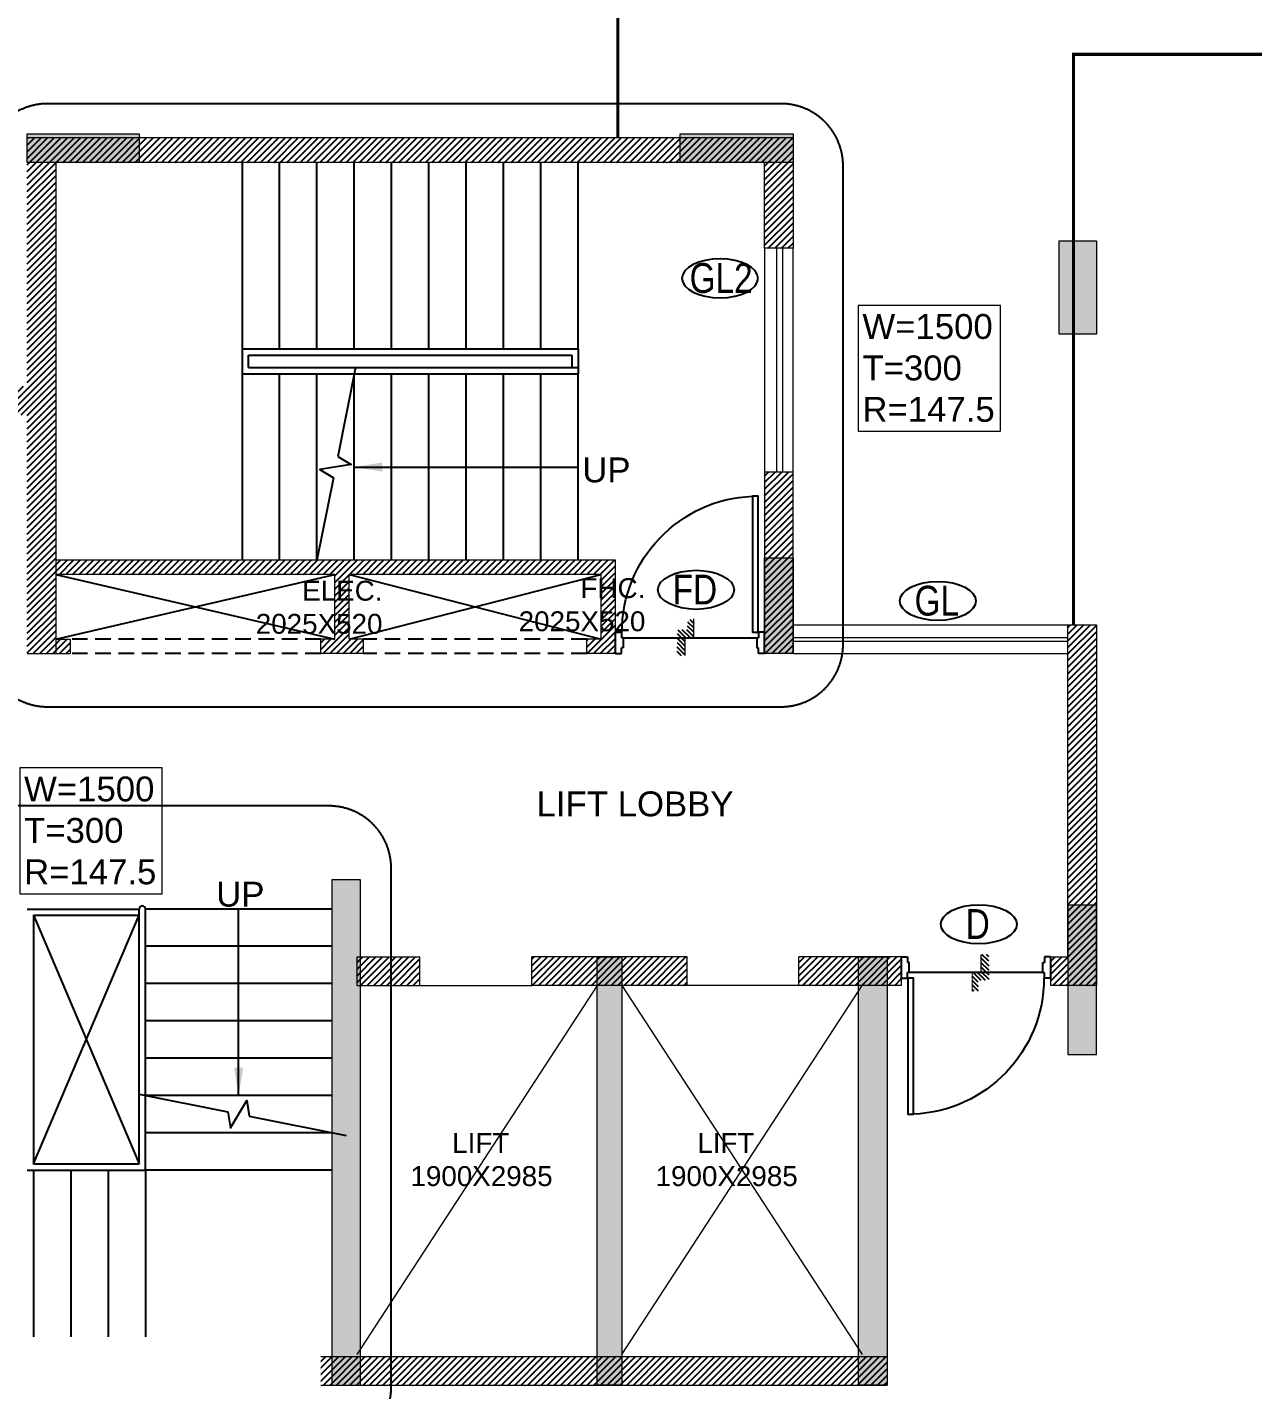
# Model space of a CAD drawing. Header units: millimetres. Extents: x 1363246 to 1691641, y -112430 to 78417.
# Drawn here: x 1419292 to 1429149, y 56468 to 67428 of the extents above; entities that cross this region are included whole.
import ezdxf
from ezdxf.enums import TextEntityAlignment as Align

# ---------------------------------------------------------------- set-up
doc = ezdxf.new("R2010")
doc.units = ezdxf.units.MM
doc.header["$LTSCALE"] = 500
doc.header["$MEASUREMENT"] = 0
doc.linetypes.add('CENTER', pattern=[2, 1.25, -0.25, 0.25, -0.25])
doc.linetypes.add('HIDDEN', pattern=[0.375, 0.25, -0.125])
doc.layers.get('Defpoints').update_dxf_attribs({"lineweight": 0})
for name, color, linetype, true_color in [('A-TAG', 7, 'Continuous', 0xef00ef), ('RAILING', 7, 'Continuous', 0xadadad), ('STAIR', 7, 'Continuous', 0x3f4f7f)]:
    doc.layers.add(name, color=color, linetype=linetype, true_color=true_color)
for name, color, linetype in [('AHC-A-FURNITURE', 2, 'Continuous'), ('COLUMN', 1, 'Continuous'), ('CUTOUT', 8, 'HIDDEN'), ('DOOR', 8, 'Continuous'), ('Drop', 143, 'Continuous'), ('TEXT -RM MM', 181, 'Continuous'), ('TEXT-DW-NO', 7, 'Continuous'), ('TEXT-RM NAME', 6, 'Continuous')]:
    doc.layers.add(name, color=color, linetype=linetype)
for name, color, linetype, lineweight in [('CILL', 8, 'Continuous', 13), ('TEXT-COMMON AREA', 7, 'Continuous', 20), ('TILE', 252, 'Continuous', 13), ('Wall', 2, 'Continuous', 15), ('WIN', 144, 'Continuous', 15)]:
    doc.layers.add(name, color=color, linetype=linetype, lineweight=lineweight)
doc.styles.add('ARIAL', font='arial.ttf')
doc.styles.add('simplex', font='simplex.shx')
doc.styles.get("Standard").update_dxf_attribs({"font": 'arial.ttf'})
doc.dimstyles.get("Standard").update_dxf_attribs({"dimscale": 75, "dimtxt": 2, "dimasz": 1.5, "dimexe": 1, "dimexo": 0.5, "dimgap": 0.5, "dimtad": 0, "dimdec": 0, "dimrnd": 5, "dimzin": 0, "dimdsep": 46, "dimtxsty": 'Standard', "dimblk": 'ARCHTICK', "dimcen": 1, "dimdle": 1, "dimclrd": 256, "dimclre": 256, "dimclrt": 256, "dimadec": 0, "dimazin": 0, "dimtfac": 1, "dimtdec": 0, "dimtofl": 0, "dimtmove": 2, "dimatfit": 3, "dimfxl": 0, "dimtolj": 1, "dimtzin": 0, "dimlwd": -1, "dimlwe": -1, "dimarcsym": 0})
pattern_1 = [(45, (1155400.446, 428164.736), (-26.5165043, 26.5165043), [])]

# ---------------------------------------------------------------- blocks, each defined once
blk = doc.blocks.new('A$C26E901EB')
at = {"layer": 'Drop'}
h = blk.add_hatch(dxfattribs=at)
h.set_pattern_fill('ANSI31', color=256, scale=8, angle=720, style=0)
h.set_pattern_definition([(315, (5609.332, 22815.355), (17.960512, 17.960512), [])])
h.paths.add_polyline_path([(84, 209), (84, 259), (133, 259), (133, 144), (63, 144), (0, 144), (0, 209)])
h.paths.add_polyline_path([(63, 144), (63, 0), (0, 0), (0, 144)])
h.paths.add_polyline_path([(133, 293), (133, 259), (84, 259), (84, 293)])
at = {"layer": 'Drop', "const_width": 10, "elevation": 0}
blk.add_lwpolyline([(133, 298), (133, 144), (63, 144), (63, 0)], dxfattribs=at)
blk = doc.blocks.new('DOOR 1050')
at = {"layer": 'DOOR', "ltscale": 100}
for p, q in [((0, 1022), (-154.3, 1022)), ((-154.3, 1022), (-154.3, 977.8)), ((0, 1022), (0, 977.8)), ((-154.3, 977.8), (-113.1, 977.8)), ((-113.1, 965.4), (-113.1, 977.8)), ((-113.1, 965.4), (-41.1, 965.4)), ((-113.1, 965.4), (-113.1, -1.4)), ((-41.1, 965.4), (-41.1, 977.8)), ((0, 977.8), (-41.1, 977.8)), ((-154.3, -58), (-154.3, -13.8)), ((-154.3, -13.8), (-113.1, -13.8)), ((0, -58), (-154.3, -58)), ((-113.1, -1.4), (-41.1, -1.4)), ((-113.1, -1.4), (-113.1, -13.8)), ((-41.1, -1.4), (-41.1, -13.8)), ((0, -13.8), (-41.1, -13.8)), ((0, -58), (0, -13.8))]:
    blk.add_line(p, q, dxfattribs=at)
blk.add_lwpolyline([(-153.9, -11.3), (-1139.7, -11.3), (-1139.7, 29.9), (-153.9, 29.9)], close=True, dxfattribs=at)
at = {"layer": 'DOOR', "linetype": 'Continuous'}
blk.add_arc((-153.9, -11.3), 985.8, 90, 177.60806, dxfattribs=at)
at = {"layer": 'TEXT -RM MM', "linetype": 'Continuous', "xscale": -0.9000000000003879, "yscale": 0.9000000000003879, "zscale": 0.9000000000003879, "rotation": 90}
blk.add_blockref('A$C26E901EB', (16.6, 574.6, 0.4), dxfattribs=at)
at = {"layer": 'Defpoints', "ltscale": 100, "style": 'simplex', "width": 0.8}
blk.add_attdef('D1050', (-414.4, 165), '', height=102.9, rotation=180, dxfattribs=at)
blk = doc.blocks.new('TAG')
at = {"linetype": 'Continuous', "extrusion": (0, 0, -1)}
blk.add_ellipse((0, 0), major_axis=(319, 0), ratio=0.512885, dxfattribs=at)
at = {"width": 0.8}
blk.add_attdef('TAG', text='', height=177, dxfattribs=at).set_placement((9, 2), align=Align.MIDDLE_CENTER)
blk = doc.blocks.new('_ArchTick')
at = {"color": 0, "linetype": 'ByBlock', "const_width": 0.15}
blk.add_lwpolyline([(-0.5, -0.5), (0.5, 0.5)], dxfattribs=at)

msp = doc.modelspace()

# ---------------------------------------------------------------- hatches: boundary and pattern name
at = {"layer": 'AHC-A-FURNITURE', "ltscale": 50, "true_color": 0xff0000}
h = msp.add_hatch(dxfattribs=at)
h.set_pattern_fill('ANSI31', color=1, scale=300)
h.set_pattern_definition(pattern_1)
h.paths.add_polyline_path([(1419522.4, 66340.1), (1425222.4, 66340.1), (1425222.4, 65650.2), (1425452.4, 65650.2), (1425452.4, 66540.1), (1419292.4, 66540.1), (1419292.4, 64540.3), (1384202.4, 64540.3), (1384202.4, 66570.1), (1378042.4, 66570.1), (1378042.4, 65650.2), (1378272.4, 65650.2), (1378272.4, 66340.1), (1383971.9, 66340.1), (1383971.9, 62390.3), (1384202.4, 62390.3), (1384202.4, 64310.3), (1419292.4, 64310.3), (1419292.4, 62390.3), (1419522.4, 62390.3)])
h = msp.add_hatch(dxfattribs=at)
h.set_pattern_fill('ANSI31', color=1, scale=300)
h.set_pattern_definition(pattern_1)
h.paths.add_polyline_path([(1425452.4, 63850.2), (1425222.4, 63850.2), (1425222.4, 62390.3), (1425452.4, 62390.3)])
at = {"layer": 'AHC-A-FURNITURE', "ltscale": 50, "true_color": 0x0000ff}
h = msp.add_hatch(dxfattribs=at)
h.set_pattern_fill('ANSI31', color=5, scale=300)
h.set_pattern_definition(pattern_1)
h.paths.add_polyline_path([(1424022.4, 63140.3), (1419522.4, 63140.3), (1419522.4, 63025.4), (1419522.9, 63025.3), (1421767.4, 63025.3), (1421767.4, 62505.3), (1421652.4, 62505.3), (1421652.4, 62390.3), (1421997.4, 62390.3), (1421997.4, 62505.3), (1421881.2, 62505.3), (1421882.4, 62505.6), (1421882.4, 63025.3), (1423907.4, 63025.3), (1423907.4, 62505.3), (1423792.4, 62505.3), (1423792.4, 62390.3), (1424022.4, 62390.3), (1424022.4, 62561.7)])
at = {"layer": 'AHC-A-FURNITURE', "ltscale": 50, "true_color": 0xff0000}
h = msp.add_hatch(dxfattribs=at)
h.set_pattern_fill('ANSI31', color=1, scale=300)
h.set_pattern_definition(pattern_1)
h.paths.add_polyline_path([(1427892.4, 62620.3), (1427662.4, 62620.3), (1427662.4, 59950.3), (1427522.4, 59950.3), (1427522.4, 59778.9), (1427522.4, 59720.3), (1427892.4, 59720.3)])
at = {"layer": 'AHC-A-FURNITURE', "ltscale": 50, "true_color": 0x0000ff}
h = msp.add_hatch(dxfattribs=at)
h.set_pattern_fill('ANSI31', color=5, scale=300)
h.set_pattern_definition(pattern_1)
h.paths.add_polyline_path([(1419637.4, 62505.3), (1419522.4, 62505.3), (1419522.4, 62390.3), (1419637.4, 62390.3)])
at = {"layer": 'AHC-A-FURNITURE', "ltscale": 50, "true_color": 0xff0000}
h = msp.add_hatch(dxfattribs=at)
h.set_pattern_fill('ANSI31', color=1, scale=300)
h.set_pattern_definition(pattern_1)
h.paths.add_polyline_path([(1422451.2, 59950.3), (1421942.4, 59950.3), (1421942.4, 59720.3), (1422451.2, 59720.3)])
h.paths.add_polyline_path([(1424598.7, 59950.3), (1423351.2, 59950.3), (1423351.2, 59720.3), (1424598.7, 59720.3)])
h.paths.add_polyline_path([(1426322.4, 59950.3), (1425498.7, 59950.3), (1425498.7, 59720.3), (1426322.4, 59720.3)])
h = msp.add_hatch(dxfattribs=at)
h.set_pattern_fill('ANSI31', color=1, scale=300)
h.set_pattern_definition(pattern_1)
h.paths.add_polyline_path([(1426207.4, 56735.1), (1420542.4, 56735.1), (1420542.4, 56505.1), (1426207.4, 56505.1)])
at = {"layer": 'COLUMN', "lineweight": 20, "true_color": 0x969696}
for points in [[(1419292.4, 66340.1), (1419292.4, 66570.1), (1420192.4, 66570.1), (1420192.4, 66340.1)], [(1424542.4, 66340.1), (1424542.4, 66570.1), (1425452.4, 66570.1), (1425452.4, 66340.1)], [(1427892.4, 64960.4), (1427592.4, 64960.4), (1427592.4, 65710.4), (1427892.4, 65710.4)], [(1425222.4, 63160.3), (1425452.4, 63160.3), (1425452.4, 62390.3), (1425222.4, 62390.3)], [(1421972.4, 60570.3), (1421742.4, 60570.3), (1421742.4, 56505.1), (1421972.4, 56505.1)], [(1427662.4, 59165.4), (1427892.4, 59165.4), (1427892.4, 60365.4), (1427662.4, 60365.4)], [(1423874.9, 59950.3), (1424074.9, 59950.3), (1424074.9, 56505.2), (1423874.9, 56505.2)], [(1425977.4, 59950.3), (1426207.4, 59950.3), (1426207.4, 56505.3), (1425977.4, 56505.3)]]:
    msp.add_hatch(color=252, dxfattribs=at).paths.add_polyline_path(points)

# ---------------------------------------------------------------- linework, layer by layer
at = {"color": 6, "linetype": 'Continuous', "const_width": 25}
for points in [[(1411187.4, 73140.3), (1415867.4, 73140.3), (1415867.4, 74665.3), (1417592.4, 74665.3), (1417592.4, 75480.1), (1421527.4, 75480.1), (1421527.4, 76980.1), (1428887.4, 76980.1), (1428887.4, 71230.1), (1427302.4, 71230.1), (1427302.4, 69430.1), (1427802.4, 69430.1), (1427802.4, 67980.1), (1424042.4, 67980.1), (1424042.4, 66540.1)], [(1434732.4, 54555.3), (1434732.4, 58685.4), (1438437.5, 58685.4), (1438437.5, 58170.4), (1439977.4, 58170.4), (1439977.4, 67210.4), (1438107.4, 67210.4), (1438107.4, 66695.4), (1432492.4, 66695.4), (1432492.4, 67210.4), (1427707.4, 67210.4), (1427707.4, 62620.3)], [(1420832.4, 56520.6), (1420832.4, 54555.3)]]:
    msp.add_lwpolyline(points, dxfattribs=at)
at = {"layer": 'A-TAG', "linetype": 'HIDDEN', "ltscale": 100}
msp.add_lwpolyline([(1418955.8, 65685.6), (1417923.8, 66007.3), (1418955.8, 65303.8), (1418955.8, 62462, 0.4142136), (1419455.8, 61962), (1425354.1, 61962, 0.4142136), (1425854.1, 62462), (1425854.1, 66313.4, 0.4142136), (1425354.1, 66813.4), (1419455.8, 66813.4, 0.4142136), (1418955.8, 66313.4), (1418955.8, 65685.6)], format="xyb", dxfattribs=at)
at = {"layer": 'CILL'}
for p, q in [((1422451.2, 59720.3), (1423351.2, 59720.3)), ((1425498.7, 59720.3), (1424598.7, 59720.3))]:
    msp.add_line(p, q, dxfattribs=at)
at = {"layer": 'COLUMN', "lineweight": 20}
for points in [[(1419292.4, 66340.1), (1419292.4, 66570.1), (1420192.4, 66570.1), (1420192.4, 66340.1)], [(1424542.4, 66340.1), (1424542.4, 66570.1), (1425452.4, 66570.1), (1425452.4, 66340.1)], [(1427892.4, 64960.4), (1427592.4, 64960.4), (1427592.4, 65710.4), (1427892.4, 65710.4)], [(1425222.4, 63160.3), (1425452.4, 63160.3), (1425452.4, 62390.3), (1425222.4, 62390.3)], [(1421972.4, 60570.3), (1421742.4, 60570.3), (1421742.4, 56505.1), (1421972.4, 56505.1)], [(1427662.4, 59165.4), (1427892.4, 59165.4), (1427892.4, 60365.4), (1427662.4, 60365.4)], [(1423874.9, 59950.3), (1424074.9, 59950.3), (1424074.9, 56505.2), (1423874.9, 56505.2)], [(1425977.4, 59950.3), (1426207.4, 59950.3), (1426207.4, 56505.3), (1425977.4, 56505.3)]]:
    msp.add_lwpolyline(points, close=True, dxfattribs=at)
at = {"layer": 'CUTOUT', "ltscale": 100}
for p, q in [((1419522.9, 63025.3), (1421767.4, 62505.3)), ((1419522.9, 62505.3), (1421767.4, 63025.3)), ((1421881.2, 62505.3), (1423907.4, 63025.3)), ((1421882.4, 63025.3), (1423907.4, 62505.3))]:
    msp.add_line(p, q, dxfattribs=at)
at = {"layer": 'CUTOUT'}
for p, q in [((1421652.4, 62505.3), (1419637.4, 62505.3)), ((1423792.4, 62505.3), (1421997.4, 62505.3)), ((1421652.4, 62390.3), (1419637.4, 62390.3)), ((1423792.4, 62390.3), (1421997.4, 62390.3))]:
    msp.add_line(p, q, dxfattribs=at)
at = {"layer": 'RAILING'}
for p, q in [((1421932.4, 64690.3), (1423722.4, 64690.3)), ((1423722.4, 64690.3), (1423722.4, 64640.3)), ((1421922.4, 64640.3), (1423722.4, 64640.3)), ((1420192.4, 58842), (1420192.4, 60335.1)), ((1420242.4, 58835.1), (1420242.4, 60335.1))]:
    msp.add_line(p, q, dxfattribs=at)
msp.add_arc((1420217.4, 60335.1), 25, 0, 180, dxfattribs=at)
at = {"layer": 'STAIR', "color": 252, "linetype": 'HIDDEN', "ltscale": 100}
for p, q in [((1421022.4, 64840.1), (1421022.4, 66340.1)), ((1421322.4, 64840.1), (1421322.4, 66340.1)), ((1421622.4, 64840.1), (1421622.4, 66340.1)), ((1421922.4, 64840.1), (1421922.4, 66340.1)), ((1422222.4, 64840.1), (1422222.4, 66340.1)), ((1422522.4, 64840.1), (1422522.4, 66340.1)), ((1422822.4, 64840.1), (1422822.4, 66340.1)), ((1423122.4, 64840.1), (1423122.4, 66340.1)), ((1423422.4, 64840.1), (1423422.4, 66340.1)), ((1423722.4, 64840.1), (1423722.4, 66340.1)), ((1421022.4, 64840.1), (1423722.4, 64840.1)), ((1421022.4, 64640.3), (1421022.4, 64840.1)), ((1421072.4, 64790.1), (1423672.4, 64790.1)), ((1421072.4, 64690.3), (1421072.4, 64790.1)), ((1423672.4, 64790.1), (1423672.4, 64690.3)), ((1423722.4, 64840.1), (1423722.4, 64690.3)), ((1421072.4, 64690.3), (1421932.4, 64690.3)), ((1421022.4, 64640.3), (1421922.4, 64640.3)), ((1421022.4, 63140.3), (1421022.4, 64640.3)), ((1421322.4, 63140.3), (1421322.4, 64640.3)), ((1421622.4, 63140.3), (1421622.4, 64640.3)), ((1419292.4, 60335.1), (1420192.4, 60335.1)), ((1419342.4, 60285.1), (1419342.4, 58285.1)), ((1419342.4, 60285.1), (1420192.4, 60285.1)), ((1419342.4, 58285.1), (1420192.4, 60285.1)), ((1419342.4, 60285.1), (1420192.4, 58285.1)), ((1420192.4, 58285.1), (1420192.4, 58845.1)), ((1420242.4, 58235.1), (1420242.4, 58835.1)), ((1421742.4, 58535.1), (1420242.4, 58535.1)), ((1419292.4, 58235.1), (1420242.4, 58235.1)), ((1419342.4, 58285.1), (1420192.4, 58285.1)), ((1419342.4, 58235.1), (1419342.4, 56735.1)), ((1419642.4, 58235.1), (1419642.4, 56735.1)), ((1419942.4, 58235.1), (1419942.4, 56735.1)), ((1421742.4, 58235.1), (1420242.4, 58235.1)), ((1420242.4, 58235.1), (1420242.4, 56735.1))]:
    msp.add_line(p, q, dxfattribs=at)
at = {"layer": 'STAIR'}
for p, q in [((1421922.4, 63140.3), (1421922.4, 64640.3)), ((1422222.4, 63140.3), (1422222.4, 64640.3)), ((1422522.4, 63140.3), (1422522.4, 64640.3)), ((1422822.4, 63140.3), (1422822.4, 64640.3)), ((1423122.4, 63140.3), (1423122.4, 64640.3)), ((1423422.4, 63140.3), (1423422.4, 64640.3)), ((1423722.4, 63140.3), (1423722.4, 64640.3)), ((1421742.4, 60335.1), (1420242.4, 60335.1)), ((1421742.4, 60035.1), (1420242.4, 60035.1)), ((1421742.4, 59735.1), (1420242.4, 59735.1)), ((1421742.4, 59435.1), (1420242.4, 59435.1)), ((1421742.4, 59135.1), (1420242.4, 59135.1)), ((1421742.4, 58835.1), (1420242.4, 58835.1))]:
    msp.add_line(p, q, dxfattribs=at)
at = {"layer": 'TEXT-COMMON AREA'}
for points in [[(1427120.4, 65190.4), (1425975.6, 65190.4), (1425975.6, 64178.2), (1427120.4, 64178.2)], [(1427120.4, 65190.4), (1425975.6, 65190.4), (1425975.6, 64178.2), (1427120.4, 64178.2)], [(1420377.7, 61470), (1419232.9, 61470), (1419232.9, 60457.8), (1420377.7, 60457.8)]]:
    msp.add_lwpolyline(points, close=True, dxfattribs=at)
at = {"layer": 'TEXT-RM NAME'}
for p, q in [((1421932.4, 64690.3), (1421789.6, 63976.1)), ((1421755.3, 63804.5), (1421622.4, 63140.3)), ((1420192.4, 58845.1), (1420906.6, 58702.3)), ((1421078.2, 58667.9), (1421857.4, 58512.1))]:
    msp.add_line(p, q, dxfattribs=at)
for points in [[(1421789.6, 63976.1), (1421898.9, 63909.6), (1421646, 63871), (1421755.3, 63804.5)], [(1420906.6, 58702.3), (1420925.9, 58575.8), (1421058.9, 58794.4), (1421078.2, 58667.9)]]:
    msp.add_lwpolyline(points, dxfattribs=at)
at = {"layer": 'TILE', "linetype": 'HIDDEN', "ltscale": 45}
for p, q in [((1423874.9, 59720.3), (1421942.4, 56750.3)), ((1424074.9, 56750.3), (1426007.4, 59720.3)), ((1424074.9, 59720.3), (1426007.4, 56750.3))]:
    msp.add_line(p, q, dxfattribs=at)
at = {"layer": 'Wall'}
for p, q in [((1419292.4, 66540.1), (1425452.4, 66540.1)), ((1425452.4, 66540.1), (1425452.4, 65650.2)), ((1425222.4, 66340.1), (1419522.4, 66340.1)), ((1425222.4, 65650.2), (1425222.4, 66340.1)), ((1425452.4, 65650.2), (1425222.4, 65650.2)), ((1425452.4, 63850.2), (1425222.4, 63850.2)), ((1425222.4, 63850.2), (1425222.4, 62390.3)), ((1425452.4, 62390.3), (1425452.4, 63850.2)), ((1424022.4, 63140.3), (1419522.4, 63140.3)), ((1424022.4, 62390.3), (1424022.4, 63140.3)), ((1425452.4, 63190.3), (1425452.4, 63190.3)), ((1421767.4, 63025.3), (1419522.4, 63025.3)), ((1421767.4, 62505.3), (1421767.4, 63025.3)), ((1423907.4, 63025.3), (1421882.4, 63025.3)), ((1421882.4, 62505.3), (1421882.4, 63025.3)), ((1423907.4, 62505.3), (1423907.4, 63025.3)), ((1427662.4, 59950.3), (1427662.4, 62620.3)), ((1427662.4, 62620.3), (1427892.4, 62620.3)), ((1427892.4, 62620.3), (1427892.4, 59720.3)), ((1421767.4, 62505.3), (1421652.4, 62505.3)), ((1421652.4, 62390.3), (1421652.4, 62505.3)), ((1421997.4, 62505.3), (1421882.4, 62505.3)), ((1421997.4, 62390.3), (1421997.4, 62505.3)), ((1423792.4, 62390.3), (1423792.4, 62505.3)), ((1423907.4, 62505.3), (1423792.4, 62505.3)), ((1421997.4, 62390.3), (1421652.4, 62390.3)), ((1424022.4, 62390.3), (1423792.4, 62390.3)), ((1425452.4, 62390.3), (1425222.4, 62390.3)), ((1421942.4, 59950.3), (1422451.2, 59950.3)), ((1421942.4, 59950.3), (1421942.4, 59720.3)), ((1422451.2, 59720.3), (1422451.2, 59950.3)), ((1424598.7, 59950.3), (1423351.2, 59950.3)), ((1423351.2, 59720.3), (1423351.2, 59950.3)), ((1424598.7, 59720.3), (1424598.7, 59950.3)), ((1426322.4, 59950.3), (1425498.7, 59950.3)), ((1425498.7, 59720.3), (1425498.7, 59950.3)), ((1427522.4, 59950.3), (1427662.4, 59950.3)), ((1427522.4, 59950.3), (1427522.4, 59720.3)), ((1421942.4, 59720.3), (1422451.2, 59720.3)), ((1424598.7, 59720.3), (1423351.2, 59720.3)), ((1426322.4, 59720.3), (1425498.7, 59720.3)), ((1427892.4, 59720.3), (1427522.4, 59720.3))]:
    msp.add_line(p, q, dxfattribs=at)
at = {"layer": 'Wall', "linetype": 'Continuous'}
for p, q in [((1419522.4, 66340.1), (1419522.4, 62390.3)), ((1419522.4, 62505.3), (1419637.4, 62505.3)), ((1419637.4, 62505.3), (1419637.4, 62390.3)), ((1419292.4, 62390.3), (1419637.4, 62390.3)), ((1426322.4, 59950.3), (1426322.4, 59720.3)), ((1420542.4, 56735.1), (1426207.4, 56735.1)), ((1420542.4, 56735.1), (1420542.4, 56505.1)), ((1426207.4, 56735.1), (1426207.4, 56505.1)), ((1420542.4, 56505.1), (1426207.4, 56505.1))]:
    msp.add_line(p, q, dxfattribs=at)
at = {"layer": 'WIN'}
for p, q in [((1425222.4, 65650.2), (1425222.4, 63850.2)), ((1425317.4, 65650.2), (1425317.4, 63850.2)), ((1425367.4, 65650.2), (1425367.4, 63850.2)), ((1425452.4, 63850.2), (1425452.4, 65650.2)), ((1425452.4, 62620.3), (1427662.4, 62620.3)), ((1425452.4, 62520.3), (1427662.4, 62520.3)), ((1425452.4, 62490.3), (1427662.4, 62490.3)), ((1425452.4, 62390.3), (1427662.4, 62390.3)), ((1420542.4, 56735.1), (1418992.4, 56735.1)), ((1420542.4, 56645.3), (1418992.4, 56645.3)), ((1420542.4, 56595.3), (1418992.4, 56595.3)), ((1420542.4, 56505.1), (1418992.4, 56505.1))]:
    msp.add_line(p, q, dxfattribs=at)

# ---------------------------------------------------------------- block references
at = {"layer": 'DOOR', "extrusion": (0, 0, -1), "xscale": 1.111111111110629, "yscale": 1.111111111110629, "zscale": -1.111111111110629}
for p, rotation in [((-1425158, 62390.3), 270), ((-1426386.9, 59950.3), 90.00000000000001)]:
    msp.add_blockref('DOOR 1050', p, dxfattribs=dict(at, rotation=rotation))
at = {"layer": 'TEXT-DW-NO', "linetype": 'CENTER'}
ref = msp.add_blockref('TAG', (1424864.3, 65408.4), dxfattribs=dict(at, xscale=0.96, yscale=0.96, zscale=0.96))
ref.add_attrib('TAG', 'GL2', dxfattribs={"layer": '0', "height": 240, "width": 0.8}).set_placement((1424873, 65410.6), align=Align.MIDDLE_CENTER)
ref = msp.add_blockref('TAG', (1424671.2, 62902.8), dxfattribs=dict(at, xscale=-0.96, yscale=0.96, zscale=0.96))
ref.add_attrib('TAG', 'FD', dxfattribs={"layer": '0', "height": 240, "width": 0.8}).set_placement((1424662.6, 62905), align=Align.MIDDLE_CENTER)
ref = msp.add_blockref('TAG', (1426616.3, 62813.3), dxfattribs=dict(at, xscale=-0.96, yscale=0.96, zscale=0.96))
ref.add_attrib('TAG', 'GL', dxfattribs={"layer": '0', "height": 240, "width": 0.8}).set_placement((1426607.7, 62815.5), align=Align.MIDDLE_CENTER)
ref = msp.add_blockref('TAG', (1426945.7, 60212.3), dxfattribs=dict(at, xscale=-0.96, yscale=0.96, zscale=0.96))
ref.add_attrib('TAG', 'D', dxfattribs={"layer": '0', "height": 240, "width": 0.8}).set_placement((1426937, 60214.5), align=Align.MIDDLE_CENTER)

# ---------------------------------------------------------------- texts
at = {"layer": 'TEXT-COMMON AREA', "char_height": 200, "width": 693.176, "attachment_point": 1}
for insert in [(1426009.5, 65121.2), (1426009.5, 65121.2), (1419266.8, 61400.8)]:
    msp.add_mtext('W=1500\\PT=300\\PR=147.5', dxfattribs=dict(at, insert=insert))
at = {"layer": 'TEXT-RM NAME', "style": 'ARIAL'}
for p in [(1423756.4, 63767.2, 0), (1420812.3, 60354.3, 0)]:
    msp.add_text('UP', height=200, dxfattribs=at).set_placement(p)
at = {"layer": 'TEXT-RM NAME'}
msp.add_text('LIFT LOBBY', height=200, dxfattribs=at).set_placement((1423389.2, 61080.9))
at = {"layer": 'TEXT-RM NAME', "char_height": 160}
for s, insert, width, attachment_point in [('ELEC.\\P2025X520', (1422149.4, 62546.8), 2788.93, 9), ('FHC.\\P2025X520', (1424263.9, 62567.3), 2788.93, 9), ('\\pi492.93724;LIFT\\P\\pi157.11187;1900X2985', (1422217.3, 58533.2), 1424.51, 1), ('\\pi492.93724;LIFT\\P\\pi157.11187;1900X2985', (1424188.9, 58533.2), 1424.51, 1)]:
    msp.add_mtext(s, dxfattribs=dict(at, insert=insert, width=width, attachment_point=attachment_point))

# ---------------------------------------------------------------- leaders
at = {"layer": 'TEXT-RM NAME'}
for points in [[(1421922.4, 63890.3), (1423722.4, 63890.3)], [(1420992.4, 58835.1), (1420992.4, 60335.1)]]:
    msp.add_leader(points, dimstyle='Standard', override={"dimasz": 3, "dimfxl": 75, "dimarcsym": 1}, dxfattribs=at)

# ---------------------------------------------------------------- next in the draw order: texts
at = {"layer": 'TEXT-RM NAME', "insert": (1415709.8, 56807.9), "char_height": 170, "width": 5857.821, "attachment_point": 1, "bg_fill": 2}
msp.add_mtext('ST-04 \\PAS/DETAIL', dxfattribs=at)

# ---------------------------------------------------------------- next in the draw order: linework, layer by layer
at = {"layer": 'A-TAG', "linetype": 'HIDDEN', "ltscale": 100}
msp.add_lwpolyline([(1417231.9, 56673.4), (1417231.9, 56486.5, 0.4142136), (1417731.9, 55986.5), (1421719.6, 55986.5, 0.4142136), (1422219.6, 56486.5), (1422219.6, 60664.1, 0.4142136), (1421719.6, 61164.1), (1417731.9, 61164.1, 0.4142136), (1417231.9, 60664.1), (1417231.9, 56952.7), (1416452.5, 56733.4), (1417231.9, 56673.4)], format="xyb", dxfattribs=at)

doc.saveas('drawing.dxf')
